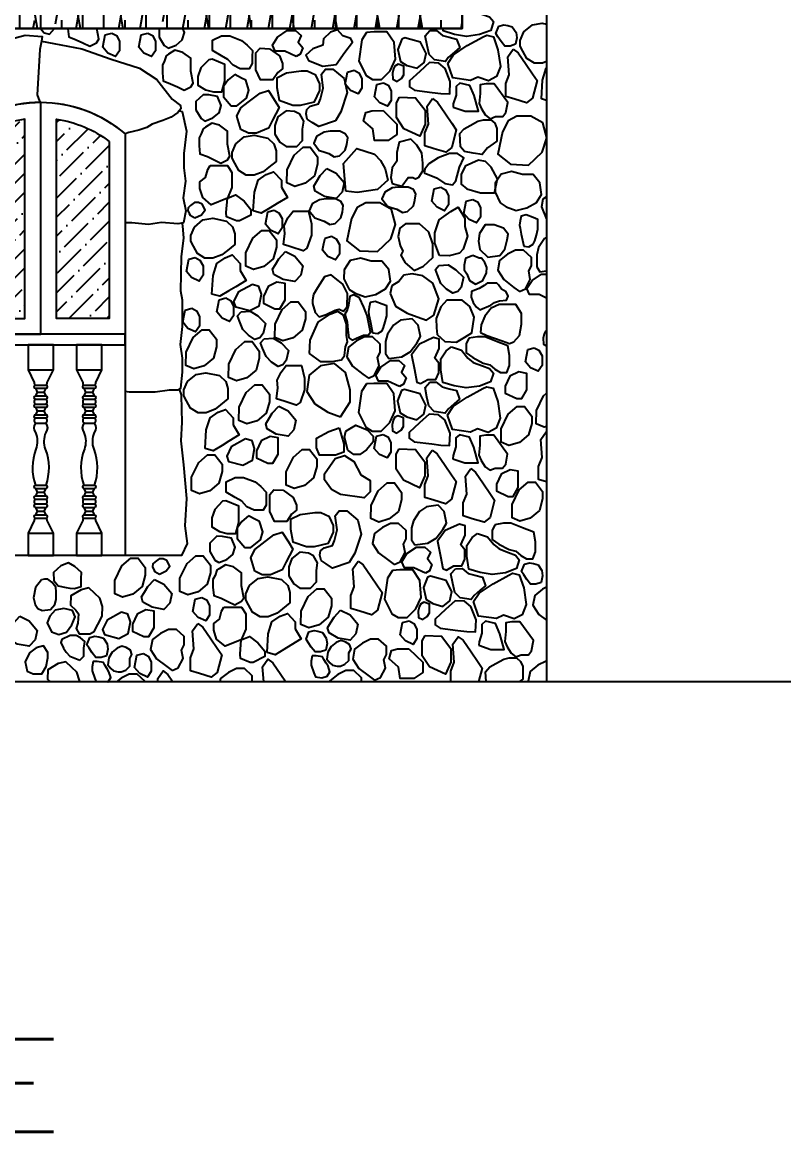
# Model space of a CAD drawing. Header units: millimetres. Extents: x -251401 to 377140, y -30451 to 275830.
# Drawn here: x 317804 to 321419, y -5075 to 190 of the extents above; entities that cross this region are included whole.
import ezdxf

# ---------------------------------------------------------------- set-up
doc = ezdxf.new("R2010")
doc.units = ezdxf.units.MM
for name, color, linetype in [('0-S1', 1, 'Continuous'), ('0-S3', 3, 'Continuous'), ('0-S8', 8, 'Continuous'), ('A-DOORS', 2, 'Continuous'), ('A-HATCH', 8, 'Continuous'), ('A-WALL', 4, 'Continuous'), ('A-WINDOWS', 2, 'Continuous')]:
    doc.layers.add(name, color=color, linetype=linetype)
doc.styles.add('LEROY', font='simplex.shx')
pattern_1 = [(45, (-15600, 1290.144), (33.67596, 123.47852), [158.75, -31.75, 0, -31.75])]

# ---------------------------------------------------------------- blocks, each defined once
blk = doc.blocks.new('24HG4H4H4')
at = {"layer": '0-S8', "color": 8}
for points in [[(7600, 3240.4), (7628.3, 3204.4), (7654, 3184.4), (7698.6, 3167.3), (7730.7, 3154.9), (7749.5, 3133), (7735.7, 3091.3), (7683.1, 3071.3), (7620.8, 3062.8), (7563.1, 3072.5), (7510.5, 3088.5), (7508.7, 3100)], [(8000, 2943), (7981.2, 2935.7), (7942.9, 2935.7), (7907.5, 2958.1), (7888.7, 2992.7), (7875.9, 3016.4), (7875.9, 3044), (7893.5, 3084.2), (7933.5, 3117.6), (7980.4, 3125.5), (8000, 3121.4)], [(5599.4, 3100), (5616, 3080.3), (5641.4, 3073.8), (5665.1, 3100)], [(5729.3, 3100), (5729.3, 3098.9), (5733.2, 3060), (5768.1, 3047.1), (5800.5, 3031.6), (5832.4, 3016.2), (5864, 3032.9), (5875.6, 3049), (5865.8, 3100)], [(6162, 3100), (6162, 3059.8), (6186.1, 3019.1), (6204.4, 3007.7), (6242.9, 3022), (6271.5, 3046.1), (6281.8, 3081), (6274.1, 3100)], [(8000, 2759.4), (7976.4, 2766.1), (7982, 2854.4), (7999.7, 2911.4), (8000, 2911.7)], [(8000, 2300.8), (7982.9, 2290.1), (7976.4, 2254.1), (8000, 2195)], [(8000, 2110.1), (7991, 2104.1), (7962.3, 2060.4), (7954, 2026.3), (7954, 1969.4), (7969.6, 1946.1), (8000, 1950)], [(8000, 1821.5), (7965.4, 1837.5), (7920.2, 1837.5), (7907.5, 1865.9), (7931.9, 1904.4), (7977.1, 1935.3), (8000, 1935.3)], [(8000, 1666.9), (7996.4, 1664.8), (7989.9, 1651.1), (7984.7, 1631.1), (7986.5, 1601.9), (8000, 1595.2)], [(8000, 1212), (7989.8, 1209), (7952, 1225), (7953.1, 1288.1), (7986.6, 1357.6), (8000, 1369.4)], [(8000, 949.7), (7962.4, 961), (7962.5, 1022.7), (7979.3, 1064.8), (7973.1, 1150.2), (7998.3, 1185.8), (8000, 1184.6)], [(8000, 449.1), (7981.9, 440.3), (7944.4, 410.5), (7935.8, 364.4), (7964.2, 319.9), (8000, 292.3)], [(7545.7, 0), (7545.7, 51.4), (7562.6, 93.5), (7556.3, 178.9), (7581.5, 214.5), (7604.7, 197.7), (7642.6, 141.9), (7672.7, 97.7), (7694.5, 65.6), (7677.8, 0)], [(6658.3, 0), (6653, 71.6), (6678.2, 107.2), (6701.4, 90.3), (6739.3, 34.6), (6762.8, 0)], [(7713.5, 0), (7711.1, 48.5), (7732.3, 71.2), (7760.2, 86.6), (7797.4, 107.2), (7823.1, 113.5), (7857.8, 113.5), (7876.7, 97.3), (7887.5, 72.9), (7887.5, 13.3), (7869, 0), (7868.9, 0)], [(5783.5, 0), (5783.8, 7), (5771.7, 46.5), (5747.5, 69), (5719, 95.6), (5682.3, 86.7), (5633.9, 57.8), (5631.5, 13.5), (5645.9, 0)], [(5918.8, 0), (5919.8, 0.3), (5932.3, 21.4), (5923.8, 47.2), (5914.6, 62), (5903.6, 79.5), (5897.2, 91.9), (5868.1, 97), (5848.5, 96.7), (5844.4, 71.6), (5844.4, 53.1), (5857, 15.8), (5863.4, 0)], [(6604.2, 0), (6604.2, 29.4), (6566.7, 63.8), (6529.3, 63.8), (6490.8, 45.1), (6453.4, 15.3), (6450.5, 0)], [(7122.8, 0), (7122.8, 19.4), (7085.3, 53.8), (7047.9, 53.8), (7009.4, 35), (6971.9, 5.2), (6971, 0)], [(8000, 97.6), (7998.2, 97.6), (7959.8, 78.9), (7922.3, 49), (7913.7, 3), (7915.6, 0)], [(6095.3, 0), (6095.3, 1.8), (6057.9, 36.2), (6020.4, 36.2), (5981.9, 17.5), (5960, 0)], [(6156.4, 0), (6155.2, 16.4), (6180.4, 52), (6203.6, 35.1), (6227.5, 0)]]:
    blk.add_lwpolyline(points, dxfattribs=at)
for points in [[(7773.9, 3111), (7798.1, 3117.9), (7816.6, 3115.2), (7838.2, 3107.9), (7856.1, 3081.5), (7859.8, 3056.8), (7853.4, 3025.2), (7828.1, 3016.8), (7802.9, 3016.8), (7784.9, 3038.4), (7770.2, 3061.5), (7760.2, 3076.3)], [(5937, 3078.9), (5959, 3066.9), (5973.7, 3040.1), (5973.7, 2994.6), (5955.3, 2967.3), (5919.2, 2983.6), (5894.6, 3012.4), (5900.8, 3045.4), (5905.6, 3070.6)], [(6107.8, 3078.9), (6129.8, 3066.9), (6144.5, 3040.1), (6144.5, 2994.6), (6126.2, 2967.3), (6090, 2983.6), (6065.4, 3012.4), (6071.7, 3045.4), (6076.5, 3070.6)], [(6457.3, 3065.2), (6497.2, 3065.7), (6552.4, 3044.1), (6579.7, 3021.9), (6604.7, 2995.8), (6603.6, 2966.8), (6603.6, 2934.4), (6589.9, 2909.4), (6547.2, 2909.4), (6513.1, 2925.8), (6488.1, 2952.6), (6457.3, 2970.8), (6415.1, 2995.8), (6415.1, 3023.1), (6415.1, 3045.3)], [(6812.8, 2967.3), (6758, 2992.7), (6712.8, 2992.7), (6700.1, 3021.1), (6724.5, 3059.6), (6769.7, 3090.6), (6808.7, 3090.6), (6835.6, 3067.2), (6821.3, 3036.2), (6843.5, 3008.1), (6831.3, 2978.5)], [(7072.5, 3053.5), (7034.1, 3066), (7008.4, 3093.4), (6975.4, 3082.3), (6942.1, 3051.1), (6938.3, 3021.1), (6891.3, 3004.2), (6858.8, 2973.6), (6871.3, 2949.2), (6939.6, 2921.5), (7001.6, 2928.8), (7044, 2987.3), (7079.3, 3036.1)], [(7146.9, 3081.7), (7124.4, 3045.9), (7109.9, 2945.8), (7144.5, 2876.7), (7174.8, 2858.5), (7216.7, 2858.5), (7258.6, 2899.7), (7284, 2954.3), (7276.8, 3034.4), (7243.4, 3084.7), (7182.7, 3084.7)], [(7314.2, 3050.2), (7295.2, 3001.2), (7307.3, 2944.3), (7338.3, 2925.4), (7386.5, 2911.6), (7420.1, 2938.3), (7429.3, 2981.6), (7402.1, 3034.8), (7356.1, 3047.5), (7328.3, 3055.3)], [(7447.3, 3090.3), (7478.9, 3091.1), (7506.5, 3067.5), (7539.1, 3059.3), (7574.1, 3050.4), (7589.3, 3009.5), (7564.2, 2988), (7534.4, 2962.5), (7520.5, 2943.6), (7468.5, 2951.8), (7443, 2977.6), (7434.4, 3019.9), (7425.2, 3065.4)], [(7532.2, 2934.2), (7559.2, 2974.6), (7624.7, 3018.9), (7700.3, 3060.1), (7716.7, 3069), (7748.3, 3061.5), (7770.2, 2998.8), (7781.7, 2919.8), (7763.6, 2871.8), (7725, 2851.8), (7674.6, 2869.4), (7640.3, 2853.3), (7555.7, 2865.6)], [(6685.7, 3004.4), (6732.5, 2970.6), (6747.7, 2933.8), (6747.7, 2909.4), (6724.6, 2891.4), (6701.6, 2856.8), (6658.3, 2856.8), (6643.2, 2856.8), (6620.9, 2904.3), (6620.9, 2943.9), (6620.9, 2984.2), (6641, 3007.3)], [(7842.9, 3002.1), (7866.1, 2985.3), (7904, 2929.5), (7934.1, 2885.3), (7955.9, 2853.2), (7934.6, 2769.5), (7906.1, 2747.4), (7850.3, 2764.3), (7807, 2777.3), (7807.1, 2839), (7824, 2881.1), (7817.7, 2966.5)], [(6187, 2947.1), (6177.2, 2927.1), (6177.2, 2890.2), (6181.1, 2851.4), (6216.1, 2838.4), (6248.5, 2822.9), (6280.4, 2807.6), (6311.9, 2824.2), (6323.6, 2840.4), (6312.6, 2897.3), (6312.6, 2921.9), (6312.6, 2958.8), (6274.4, 2987.2), (6236.8, 2997.6), (6207, 2978.2), (6195.9, 2970.9)], [(6397.5, 2952.2), (6360.6, 2913.8), (6346.1, 2873.3), (6346.1, 2831.3), (6382.3, 2808.9), (6419.3, 2799.5), (6459.8, 2799.5), (6474.3, 2850.9), (6474.3, 2900.8), (6474.3, 2929.7), (6413.5, 2954.3)], [(6765.7, 2887.6), (6720.3, 2865.3), (6720.3, 2820), (6731.1, 2760.2), (6796, 2737.2), (6833.4, 2737.2), (6899.7, 2753), (6924.2, 2806.3), (6924.2, 2837.2), (6905.5, 2879), (6864.4, 2897.7), (6835.6, 2897.7)], [(6859.3, 2695.9), (6862.9, 2716.5), (6879.2, 2731.4), (6919, 2743.1), (6927.8, 2766.9), (6940.7, 2817.3), (6932.2, 2883.1), (6950.9, 2906.9), (6986.7, 2906.9), (7040, 2863.2), (7054.8, 2796.9), (7024.7, 2705.5), (6998.6, 2661.8), (6919.7, 2634.6), (6888.5, 2655), (6864.8, 2670.5)], [(7087.6, 2902.1), (7109.6, 2890), (7124.3, 2863.3), (7124.3, 2817.7), (7106, 2790.5), (7069.8, 2806.7), (7045.2, 2835.6), (7051.5, 2868.5), (7056.3, 2893.7)], [(7268.8, 2888.4), (7270.7, 2859.3), (7291.4, 2849), (7312.2, 2863.1), (7323.6, 2880.7), (7323.6, 2904.5), (7322.9, 2921.8), (7296.2, 2931.2), (7280.5, 2922.1), (7274, 2908.4)], [(7445.3, 2938.2), (7399.8, 2897), (7349.7, 2851.6), (7349.7, 2824), (7374, 2807.7), (7457.4, 2797.4), (7499.6, 2792.2), (7541.6, 2790.5), (7543.9, 2848.3), (7519.7, 2911.2), (7489.5, 2936)], [(6520.6, 2882.7), (6488.8, 2856.7), (6467.1, 2825.2), (6467.1, 2775.6), (6503.3, 2732.9), (6530.8, 2732.9), (6577.1, 2769.1), (6588, 2807.5), (6572.8, 2855.9), (6553.2, 2865.3)], [(6549.7, 2621.2), (6531.1, 2683.7), (6549.7, 2724.2), (6585.1, 2750.8), (6641.1, 2792.9), (6680.3, 2806.1), (6709.6, 2759.7), (6731, 2725.8), (6699.8, 2665.4), (6680.3, 2627.5), (6624.1, 2603.6), (6585.9, 2603.6)], [(7226.8, 2842.7), (7248.9, 2830.7), (7263.5, 2804), (7263.5, 2758.4), (7245.2, 2731.2), (7209, 2747.4), (7184.4, 2776.2), (7190.7, 2809.2), (7195.5, 2834.4)], [(7558, 2726.7), (7614.7, 2707.3), (7677.3, 2707.3), (7656.4, 2781.8), (7637, 2830.1), (7589.1, 2841.2), (7571.5, 2825.7), (7571.5, 2783.7), (7558.2, 2742.5)], [(7692.2, 2718.8), (7710.5, 2689.4), (7732.8, 2672.4), (7758.3, 2682.2), (7792.9, 2682.2), (7808, 2701.2), (7816.5, 2749.5), (7751.7, 2838.4), (7713.8, 2838.4), (7685, 2833.8), (7685, 2792), (7680.2, 2744.4)], [(6370.4, 2786.3), (6336.6, 2754.3), (6336.6, 2713.6), (6360.7, 2672.9), (6379, 2661.4), (6417.4, 2675.8), (6446.1, 2699.8), (6456.4, 2734.8), (6439.2, 2777.2), (6397.4, 2785.8)], [(7302.3, 2774), (7379.3, 2770.7), (7424.9, 2712.2), (7424.9, 2646), (7398.9, 2589.6), (7322.8, 2624.8), (7288.2, 2677.5), (7288.2, 2748)], [(7459.5, 2767.7), (7482.7, 2750.9), (7520.6, 2695.1), (7550.6, 2650.9), (7572.5, 2618.8), (7551.1, 2535.1), (7522.7, 2513), (7466.9, 2529.9), (7423.6, 2542.9), (7423.7, 2604.6), (7440.5, 2646.7), (7434.2, 2732.1)], [(6764.5, 2710.3), (6725.7, 2680.6), (6711.4, 2640.7), (6711.4, 2599.1), (6734.8, 2560.9), (6764.5, 2539.8), (6815.3, 2539.8), (6842.6, 2569.5), (6842.6, 2623.1), (6848.3, 2660.7), (6829, 2693.2), (6804.4, 2706.3)], [(7224.5, 2710.8), (7290.8, 2646.5), (7290.8, 2597.7), (7248.9, 2569.5), (7184.5, 2569.5), (7175.6, 2623.7), (7131.7, 2662), (7142.7, 2702.4), (7170.8, 2710)], [(6361.5, 2600.9), (6351.8, 2580.8), (6351.8, 2543.9), (6355.7, 2505.1), (6390.7, 2492.2), (6423, 2476.6), (6455, 2461.3), (6486.5, 2477.9), (6498.1, 2494.1), (6487.1, 2551.1), (6487.1, 2575.6), (6487.1, 2612.5), (6448.9, 2641), (6411.4, 2651.3), (6381.6, 2631.9), (6370.5, 2624.7)], [(7592.2, 2538.9), (7589, 2601.7), (7610.3, 2624.4), (7638.1, 2639.8), (7675.3, 2660.3), (7701, 2666.7), (7735.8, 2666.7), (7754.6, 2650.5), (7765.4, 2626.1), (7765.4, 2566.5), (7746.9, 2553.2), (7721.2, 2534.7), (7695.4, 2502.3), (7653.1, 2509.3), (7610.9, 2516.2)], [(7791.8, 2609.9), (7769.6, 2503.4), (7829.6, 2456.8), (7915, 2452.4), (7979.4, 2513.4), (8001.6, 2581.1), (7982.8, 2652.1), (7926.1, 2684.3), (7859.5, 2684.3), (7818.5, 2662.1)], [(6525.7, 2552.9), (6565.7, 2586.2), (6612.6, 2594.2), (6677.6, 2580.5), (6706.5, 2553), (6716.7, 2519.8), (6716.7, 2470), (6682, 2441.9), (6656, 2420.8), (6613.4, 2404.4), (6575.1, 2404.4), (6539.7, 2426.7), (6520.9, 2461.4), (6508.1, 2485), (6508.1, 2512.6)], [(6945, 2608.9), (6909.4, 2588.6), (6895.9, 2556.9), (6921.9, 2522.2), (6939.2, 2516.4), (6967.3, 2507.1), (6993.2, 2491.4), (7018.2, 2496.2), (7045.2, 2523.2), (7052.9, 2550.1), (7056.8, 2580.9), (7045.2, 2601.2), (7020.2, 2612.7), (6973.9, 2612.7)], [(6769.7, 2430.4), (6803.2, 2499.9), (6845, 2536.9), (6879.5, 2536.9), (6914.1, 2491.9), (6914.1, 2456.6), (6898.8, 2401.9), (6855.4, 2365.8), (6806.4, 2351.3), (6768.6, 2367.4)], [(7047.5, 2328.6), (7036.4, 2459.8), (7099.5, 2531.5), (7184.9, 2504.3), (7212.2, 2474.6), (7235.4, 2434.5), (7247.5, 2380.6), (7198.8, 2336.2), (7101.4, 2322.3)], [(7267.6, 2364.6), (7313.5, 2352.3), (7343.8, 2394.1), (7366.7, 2394.1), (7378.9, 2386.5), (7395.1, 2394.2), (7413.3, 2425.3), (7413.3, 2461.3), (7408.4, 2509.1), (7385, 2547.2), (7356.6, 2574.7), (7301.6, 2560.9), (7289.8, 2511.2), (7289.8, 2471.5), (7267.6, 2438.4), (7261.9, 2393.1)], [(7419.9, 2416), (7478.8, 2391.8), (7517.5, 2364.7), (7553.9, 2358.3), (7570, 2377.9), (7587.9, 2443.1), (7607.6, 2486.4), (7578.1, 2506.6), (7539.4, 2506.6), (7487, 2487.3), (7442.4, 2458.5), (7423.7, 2432.9)], [(7677.6, 2475.6), (7614.6, 2447.6), (7596, 2406.8), (7596, 2361.7), (7622.5, 2338.8), (7687, 2320.1), (7753, 2320.1), (7767.3, 2387.5), (7738.6, 2442.6), (7710.9, 2469.9)], [(6403.9, 2450.2), (6486.6, 2450.2), (6507.3, 2417.7), (6507.3, 2345.4), (6486, 2294.8), (6409.4, 2264.2), (6369.2, 2298.5), (6355.4, 2340.7), (6355.4, 2372.8), (6382.4, 2393.2), (6392.6, 2431.1)], [(6957.7, 2436), (7002.3, 2413.7), (7039.7, 2369.2), (7030.1, 2323.9), (7002.3, 2293.7), (6946.1, 2303.4), (6902.8, 2328.1), (6896.1, 2352.4), (6910.3, 2375.6), (6926.4, 2402.1)], [(6608.6, 2234.7), (6614.2, 2323.1), (6631.9, 2380.1), (6670.5, 2407.4), (6705, 2420.2), (6742, 2380.1), (6742, 2347.2), (6770.9, 2299), (6721.7, 2269.4), (6688.7, 2249.6), (6646.3, 2224.1)], [(7781.3, 2272.4), (7809.4, 2254.7), (7856.7, 2237.5), (7907.4, 2249.6), (7953.8, 2275.3), (7977.4, 2312.3), (7968.5, 2368.1), (7936.9, 2407.5), (7885.9, 2407.5), (7834.9, 2421.4), (7785.5, 2409.8), (7756.9, 2366.6), (7756.2, 2323.4)], [(7268.3, 2344.1), (7232.6, 2323.8), (7219.1, 2292.1), (7245.2, 2257.4), (7262.5, 2251.6), (7290.5, 2242.3), (7316.5, 2226.6), (7341.5, 2231.4), (7368.5, 2258.4), (7376.2, 2285.3), (7380, 2316.1), (7368.5, 2336.4), (7343.4, 2347.9), (7297.2, 2347.9)], [(7498.7, 2347.2), (7520.7, 2335.2), (7535.4, 2308.5), (7535.4, 2262.9), (7517, 2235.7), (7480.9, 2251.9), (7456.2, 2280.7), (7462.5, 2313.7), (7467.3, 2338.9)], [(6331.3, 2202.1), (6363.2, 2216.7), (6380.9, 2240.2), (6366.9, 2267.1), (6349, 2273.9), (6329.5, 2273.9), (6311.5, 2260), (6300.4, 2250.1), (6297.9, 2236.5), (6304.7, 2221.9), (6309.7, 2214.8)], [(6480.7, 2227.3), (6486, 2294.8), (6524.6, 2310.3), (6565.1, 2280.3), (6597.2, 2241), (6597.2, 2215.3), (6542.6, 2188), (6528.9, 2188), (6482.3, 2206.4)], [(6923.7, 2287.9), (6888, 2267.7), (6874.6, 2235.9), (6900.6, 2201.3), (6917.9, 2195.5), (6945.9, 2186.1), (6971.9, 2170.4), (6996.9, 2175.3), (7023.9, 2202.2), (7031.6, 2229.2), (7035.5, 2260), (7023.9, 2280.2), (6998.8, 2291.8), (6952.6, 2291.8)], [(7074.7, 2199.1), (7052.5, 2092.6), (7112.4, 2046), (7197.9, 2041.5), (7262.3, 2102.5), (7284.5, 2170.2), (7265.6, 2241.2), (7209, 2273.4), (7142.4, 2273.4), (7101.3, 2251.2)], [(7650.6, 2289.5), (7672.6, 2277.5), (7687.2, 2250.8), (7687.2, 2205.2), (7668.9, 2178), (7632.7, 2194.2), (7608.1, 2223), (7614.4, 2256), (7619.2, 2281.2)], [(6708.6, 2238), (6730.6, 2226), (6745.3, 2199.3), (6745.3, 2153.7), (6727, 2126.5), (6690.8, 2142.7), (6666.2, 2171.5), (6672.5, 2204.5), (6677.3, 2229.7)], [(6758.1, 2127.5), (6755.2, 2164.1), (6773.1, 2202.7), (6797.5, 2233.5), (6824.8, 2233.5), (6870.6, 2233.5), (6885, 2173.4), (6885, 2118.9), (6863.5, 2058.7), (6845.6, 2045.8), (6787.5, 2064.5), (6751.7, 2075.9)], [(7491.9, 2023.6), (7470.7, 2082.2), (7470.7, 2130.8), (7490.7, 2191.9), (7546.8, 2231.8), (7581.8, 2253), (7613.4, 2200.8), (7613.4, 2160.7), (7626.1, 2114.6), (7604.2, 2052.9), (7588, 2034.2), (7538.1, 2022.3)], [(7892.6, 2067.1), (7916.4, 2063.6), (7937.1, 2077.2), (7944.7, 2092.6), (7952.3, 2120), (7960.1, 2148.2), (7960.1, 2194.6), (7937.1, 2203.3), (7904, 2215.8), (7880.6, 2210.4), (7876.3, 2188.1), (7872.3, 2167.8), (7875.2, 2152.6), (7880.5, 2123.9)], [(6329.9, 2158.4), (6369.9, 2191.8), (6416.8, 2199.7), (6481.8, 2186), (6510.7, 2158.6), (6520.8, 2125.4), (6520.8, 2075.6), (6486.2, 2047.4), (6460.1, 2026.3), (6417.5, 2009.9), (6379.3, 2009.9), (6343.9, 2032.3), (6325.1, 2066.9), (6312.3, 2090.6), (6312.3, 2118.1)], [(7329.4, 1988), (7372.4, 1952.4), (7416.9, 1972.7), (7460.3, 2013.1), (7460.3, 2078.8), (7442.5, 2133.6), (7397.1, 2173), (7331.4, 2173), (7304.3, 2152.3), (7295.9, 2113.3), (7306.2, 2071.4), (7318.6, 2043.7), (7309.7, 2024.5)], [(7797.2, 2152.7), (7752, 2169.5), (7709.5, 2169.5), (7682.9, 2127), (7678.5, 2091.6), (7684.7, 2051.8), (7721.9, 2015.5), (7779.5, 2023.5), (7803.4, 2053.6), (7813.1, 2097.8), (7819, 2124.7)], [(6573.8, 2035.9), (6607.3, 2105.5), (6649.1, 2142.4), (6683.7, 2142.4), (6718.3, 2097.4), (6718.3, 2062.1), (6703, 2007.5), (6659.6, 1971.3), (6610.6, 1956.9), (6572.8, 1972.9)], [(6980.6, 2114.4), (7002.6, 2102.4), (7017.3, 2075.6), (7017.3, 2030.1), (6998.9, 2002.9), (6962.8, 2019.1), (6938.1, 2047.9), (6944.4, 2080.9), (6949.2, 2106.1)], [(6333.7, 2013.4), (6355.7, 2001.3), (6370.4, 1974.6), (6370.4, 1929.1), (6352.1, 1901.8), (6315.9, 1918.1), (6291.3, 1946.9), (6297.6, 1979.9), (6302.4, 2005.1)], [(6412.7, 1840.2), (6418.4, 1928.6), (6436.1, 1985.6), (6474.6, 2012.9), (6509.2, 2025.8), (6546.2, 1985.6), (6546.2, 1952.7), (6575.1, 1904.5), (6525.8, 1874.9), (6492.9, 1855.1), (6450.4, 1829.7)], [(6761.9, 2041.5), (6806.4, 2019.3), (6843.8, 1974.7), (6834.3, 1929.4), (6806.4, 1899.2), (6750.2, 1908.9), (6707, 1933.6), (6700.3, 1958), (6714.5, 1981.1), (6730.6, 2007.6)], [(7064.2, 1861.6), (7092.3, 1843.9), (7139.5, 1826.7), (7190.2, 1838.7), (7236.6, 1864.5), (7260.3, 1901.4), (7251.4, 1957.3), (7219.7, 1996.6), (7168.7, 1996.6), (7117.8, 2010.5), (7068.4, 1998.9), (7039.8, 1955.7), (7039, 1912.5)], [(7651.3, 2022.7), (7615.5, 2008.7), (7610.2, 1976.9), (7610.2, 1955.5), (7621.6, 1935.5), (7634.7, 1905), (7664.3, 1887.5), (7698.4, 1905), (7715.8, 1940.7), (7718, 1966.4), (7707.5, 1990), (7691.4, 2010.5), (7680.5, 2010.5)], [(7872, 1852.6), (7900.3, 1865.2), (7923.6, 1909.8), (7916, 1949.7), (7928.7, 1974), (7928.7, 2013.5), (7891.2, 2047.9), (7853.8, 2047.9), (7815.3, 2029.1), (7777.9, 1999.3), (7769.2, 1953.3), (7797.6, 1908.7), (7846.2, 1871.3)], [(7490, 1975.1), (7533.8, 1978.4), (7570.5, 1955.4), (7606.7, 1919.8), (7595.2, 1872.1), (7579.9, 1851.8), (7556.3, 1844.2), (7525.6, 1863.9), (7499.3, 1890.7), (7483.4, 1931.3), (7473.6, 1956.2)], [(6721, 1897), (6678.8, 1876.3), (6656.7, 1829), (6656.7, 1796.3), (6710.9, 1770.5), (6734.9, 1770.5), (6759.4, 1812.7), (6759.4, 1860.5), (6759.4, 1890.1)], [(6890.1, 1811.4), (6890.4, 1795.9), (6903.2, 1752.4), (6922.1, 1732.5), (6954.6, 1742.6), (6996.8, 1763.1), (7016, 1768), (7036.7, 1759.5), (7053.7, 1780.8), (7055.5, 1843.6), (7033.6, 1887.3), (6998.2, 1915.2), (6978.1, 1931.1), (6946.6, 1922.3), (6914.3, 1869.9), (6894.3, 1837.6)], [(7259.2, 1843.3), (7283.2, 1783.3), (7338.8, 1749.5), (7387.4, 1731.5), (7430.5, 1715.6), (7465.4, 1739.7), (7488.8, 1817.1), (7460.5, 1891.8), (7413, 1926.1), (7362.8, 1937), (7323.6, 1929.9), (7299.6, 1900.5), (7265.8, 1879.2)], [(6605.1, 1886.3), (6537, 1848.6), (6515.6, 1803.2), (6524.4, 1779.3), (6592.5, 1761.7), (6637.2, 1785), (6647.3, 1839.7), (6635.3, 1876.9)], [(7680.3, 1866.9), (7644.4, 1852.6), (7642.6, 1825.4), (7652.5, 1800), (7666.1, 1779), (7684.1, 1766), (7736.7, 1787), (7754, 1800), (7776.9, 1808.1), (7810.4, 1810.5), (7819, 1829.7), (7809.8, 1850.1), (7786.8, 1863.8), (7773.2, 1884.2), (7764.6, 1892.2), (7737.3, 1892.2), (7719.4, 1892.2), (7705.1, 1880.5)], [(6478.2, 1821.8), (6500.2, 1809.7), (6514.9, 1783), (6514.9, 1737.4), (6496.6, 1710.2), (6460.4, 1726.4), (6435.8, 1755.2), (6442.1, 1788.2), (6446.9, 1813.4)], [(6711.9, 1696.7), (6745.4, 1766.2), (6787.2, 1803.1), (6821.7, 1803.1), (6856.3, 1758.1), (6856.3, 1722.8), (6841, 1668.2), (6797.6, 1632), (6748.6, 1617.6), (6710.8, 1633.7)], [(7063, 1631.8), (7078.4, 1621.7), (7098.9, 1630.9), (7131.3, 1645.4), (7153.8, 1645.4), (7164.8, 1660), (7150.1, 1739), (7133, 1777.6), (7113.5, 1821.8), (7084, 1837), (7066.4, 1828.2), (7061.5, 1786.8), (7052.5, 1760.5), (7044.1, 1745.2), (7054.4, 1707.6), (7058, 1670.9)], [(7175.4, 1656.3), (7199.3, 1652.7), (7219.9, 1666.3), (7227.5, 1681.8), (7235.1, 1709.1), (7242.9, 1737.4), (7242.9, 1783.8), (7219.9, 1792.5), (7186.9, 1804.9), (7163.5, 1799.5), (7159.1, 1777.3), (7155.2, 1757), (7158, 1741.8), (7163.4, 1713)], [(7478.5, 1679.9), (7481.3, 1647.6), (7518.1, 1614.7), (7572.8, 1611.9), (7612.9, 1636.4), (7645.8, 1656.5), (7657, 1730.1), (7636.4, 1781.9), (7599.5, 1812), (7528.1, 1812), (7499.1, 1779.1), (7476.3, 1725)], [(7686.8, 1658.2), (7717, 1643.9), (7789.3, 1618.1), (7824.8, 1605.5), (7846.2, 1614.2), (7872, 1644.3), (7881.4, 1697.3), (7881.4, 1748.2), (7855.7, 1791.3), (7776.4, 1791.3), (7737.3, 1773.5), (7708.6, 1734.9), (7690.3, 1693.8)], [(6316.5, 1772.8), (6338.5, 1760.7), (6353.2, 1734), (6353.2, 1688.5), (6334.8, 1661.2), (6298.7, 1677.5), (6274, 1706.3), (6280.3, 1739.3), (6285.1, 1764.5)], [(6550.5, 1756.2), (6594.3, 1759.5), (6631, 1736.5), (6667.2, 1700.9), (6655.7, 1653.3), (6640.4, 1633), (6616.8, 1625.3), (6586.1, 1645), (6559.8, 1671.9), (6543.9, 1712.4), (6534.1, 1737.3)], [(6874.1, 1557.8), (6925.6, 1520.5), (6983.4, 1520.5), (7028.2, 1528), (7041.9, 1549.1), (7047, 1590.3), (7056.4, 1613), (7050.6, 1645.5), (7050.6, 1698.1), (7037.6, 1740.4), (7010.6, 1758), (6964.3, 1740.8), (6914.6, 1707.1), (6895.4, 1663.6), (6876.7, 1621.4)], [(7252.5, 1535.2), (7313.3, 1543), (7353.6, 1566.4), (7385.3, 1607.7), (7401.8, 1638.3), (7392.1, 1692.8), (7363.4, 1723.4), (7307.4, 1715.6), (7273.9, 1693.3), (7245.2, 1649.5), (7236.9, 1615.5), (7236.9, 1558.6)], [(6290.2, 1564.3), (6323.7, 1633.8), (6365.5, 1670.7), (6400, 1670.7), (6434.6, 1625.7), (6434.6, 1590.4), (6419.3, 1535.8), (6375.9, 1499.6), (6326.9, 1485.2), (6289.1, 1501.2)], [(7154.9, 1441.7), (7183.2, 1454.4), (7206.5, 1498.9), (7198.9, 1538.9), (7211.6, 1563.1), (7211.6, 1602.6), (7174.1, 1637), (7136.6, 1637), (7098.2, 1618.3), (7060.7, 1588.4), (7052.1, 1542.4), (7080.4, 1497.9), (7129, 1460.4)], [(7402.4, 1415.5), (7437.8, 1435), (7475.4, 1435), (7489.9, 1466.6), (7489.9, 1512.2), (7470.6, 1535.6), (7490.4, 1581.4), (7490.4, 1626), (7464, 1633.6), (7397, 1602.7), (7360, 1552.5), (7373.7, 1481.5), (7385, 1422.4)], [(7631.3, 1630.9), (7619.9, 1604), (7619.9, 1561.2), (7650.3, 1538.6), (7699.4, 1513), (7732, 1504.7), (7754.6, 1484.4), (7782.4, 1468.5), (7812.9, 1468.5), (7824.8, 1502), (7824.8, 1549.2), (7817.3, 1595.1), (7763.8, 1615.9), (7707.1, 1637.9), (7673.7, 1637.9)], [(6493, 1508.1), (6526.5, 1577.6), (6568.3, 1614.5), (6602.8, 1614.5), (6637.4, 1569.6), (6637.4, 1534.2), (6622.1, 1479.6), (6578.7, 1443.5), (6529.7, 1429), (6491.9, 1445.1)], [(6659.8, 1628), (6703.7, 1631.3), (6740.4, 1608.3), (6776.6, 1572.7), (6765.1, 1525.1), (6749.7, 1504.8), (6726.2, 1497.1), (6695.5, 1516.8), (6669.2, 1543.7), (6653.3, 1584.2), (6643.5, 1609.1)], [(7549.3, 1589.3), (7597.8, 1573.4), (7627, 1536.2), (7652.7, 1516.2), (7697.3, 1499.1), (7729.4, 1486.7), (7748.2, 1464.8), (7734.4, 1423.1), (7681.8, 1403.1), (7619.5, 1394.5), (7561.8, 1404.3), (7509.2, 1420.3), (7499.5, 1481.4), (7499.5, 1532.8), (7524.6, 1570.5)], [(7942.7, 1585.4), (7964.7, 1573.3), (7979.4, 1546.6), (7979.4, 1501.1), (7961, 1473.8), (7924.9, 1490.1), (7900.2, 1518.9), (7906.5, 1551.9), (7911.3, 1577.1)], [(6725.5, 1394.7), (6722.6, 1431.2), (6740.5, 1469.9), (6764.9, 1500.7), (6792.2, 1500.7), (6838, 1500.7), (6852.4, 1440.5), (6852.4, 1386.1), (6830.9, 1325.9), (6813, 1313), (6754.9, 1331.6), (6719.1, 1343.1)], [(7023.1, 1257.8), (7068.4, 1329.4), (7068.4, 1385.6), (7046.7, 1467.4), (6994.9, 1510.8), (6928.4, 1500), (6874.1, 1454.6), (6863.2, 1377.3), (6901.6, 1319.2), (6962.3, 1279.5)], [(7303, 1401.3), (7248.2, 1426.6), (7203.1, 1426.6), (7190.4, 1455), (7214.7, 1493.5), (7259.9, 1524.5), (7299, 1524.5), (7325.9, 1501.2), (7311.6, 1470.1), (7333.7, 1442), (7321.6, 1412.4)], [(6297.3, 1425.6), (6337.3, 1458.9), (6384.2, 1466.9), (6449.2, 1453.1), (6478.1, 1425.7), (6488.2, 1392.5), (6488.2, 1342.7), (6453.6, 1314.6), (6427.5, 1293.4), (6384.9, 1277), (6346.7, 1277), (6311.3, 1299.4), (6292.5, 1334), (6279.7, 1357.7), (6279.7, 1385.3)], [(7446, 1422.1), (7477.6, 1422.9), (7505.2, 1399.3), (7537.8, 1391.1), (7572.8, 1382.2), (7588, 1341.3), (7562.9, 1319.8), (7533.1, 1294.3), (7519.2, 1275.4), (7467.2, 1283.6), (7441.7, 1309.4), (7433.1, 1351.7), (7423.9, 1397.2)], [(7869.4, 1470.8), (7827.2, 1450.1), (7805.1, 1402.8), (7805.1, 1370.1), (7859.3, 1344.3), (7883.3, 1344.3), (7907.8, 1386.5), (7907.8, 1434.3), (7907.8, 1463.9)], [(6541.2, 1303.1), (6574.7, 1372.6), (6616.5, 1409.5), (6651.1, 1409.5), (6685.7, 1364.6), (6685.7, 1329.2), (6670.4, 1274.6), (6627, 1238.5), (6578, 1224), (6540.2, 1240.1)], [(7145.6, 1413.5), (7123.1, 1377.7), (7108.6, 1277.6), (7143.2, 1208.5), (7173.5, 1190.3), (7215.4, 1190.3), (7257.3, 1231.5), (7282.8, 1286.1), (7275.5, 1366.2), (7242.1, 1416.5), (7181.4, 1416.5)], [(7312.9, 1382), (7293.9, 1332.9), (7306, 1276.1), (7337, 1257.2), (7385.3, 1243.4), (7418.9, 1270.1), (7428, 1313.4), (7400.8, 1366.6), (7354.9, 1379.3), (7327, 1387)], [(7530.9, 1266), (7557.9, 1306.4), (7623.4, 1350.7), (7699, 1391.9), (7715.4, 1400.8), (7747.1, 1393.3), (7768.9, 1330.6), (7780.4, 1251.6), (7762.3, 1203.6), (7723.7, 1183.6), (7673.3, 1201.2), (7639.1, 1185.1), (7554.4, 1197.4)], [(6380.1, 1107.4), (6385.8, 1195.7), (6403.5, 1252.8), (6442, 1280.1), (6476.6, 1292.9), (6513.6, 1252.8), (6513.6, 1219.8), (6542.5, 1171.6), (6493.2, 1142.1), (6460.3, 1122.3), (6417.8, 1096.8)], [(6729.3, 1308.7), (6773.8, 1286.4), (6811.2, 1241.9), (6801.7, 1196.6), (6773.8, 1166.3), (6717.6, 1176), (6674.4, 1200.8), (6667.7, 1225.1), (6681.9, 1248.3), (6698, 1274.7)], [(7444.1, 1270), (7398.5, 1228.8), (7348.4, 1183.4), (7348.4, 1155.8), (7372.7, 1139.5), (7456.1, 1129.2), (7498.3, 1124), (7540.3, 1122.3), (7542.6, 1180.1), (7518.4, 1243), (7488.2, 1267.8)], [(7785.8, 1200.1), (7819.3, 1269.6), (7861.1, 1306.6), (7895.7, 1306.6), (7930.2, 1261.6), (7930.2, 1226.3), (7915, 1171.6), (7871.6, 1135.5), (7822.5, 1121), (7784.8, 1137.1)], [(7069, 1202.7), (7095.8, 1218.3), (7149.5, 1196.6), (7177.2, 1165.5), (7177.2, 1138.7), (7146.9, 1101.5), (7114, 1079), (7086.3, 1079), (7056.9, 1098.9), (7041.5, 1161.8), (7047.5, 1190.4)], [(7267.5, 1220.2), (7269.4, 1191.1), (7290.1, 1180.8), (7310.9, 1194.9), (7322.3, 1212.5), (7322.3, 1236.3), (7321.6, 1253.6), (7294.9, 1263), (7279.2, 1253.9), (7272.7, 1240.2)], [(6688.4, 1164.2), (6646.2, 1143.4), (6624.1, 1096.2), (6624.1, 1063.4), (6678.3, 1037.6), (6702.3, 1037.6), (6726.8, 1079.8), (6726.8, 1127.7), (6726.8, 1157.3)], [(7017.1, 1206.2), (7038.7, 1129.2), (7038.7, 1090.2), (6999.8, 1076.4), (6922.7, 1076.4), (6908.9, 1110.1), (6908.9, 1156.8), (6966.9, 1188.8)], [(7225.6, 1174.5), (7247.6, 1162.5), (7262.2, 1135.8), (7262.2, 1090.2), (7243.9, 1063), (7207.7, 1079.2), (7183.1, 1108), (7189.4, 1141), (7194.2, 1166.2)], [(7556.7, 1058.5), (7613.4, 1039.1), (7676, 1039.1), (7655.2, 1113.6), (7635.7, 1161.9), (7587.8, 1173), (7570.2, 1157.5), (7570.2, 1115.5), (7556.9, 1074.3)], [(7691, 1050.6), (7709.3, 1021.2), (7731.5, 1004.2), (7757, 1014), (7791.6, 1014), (7806.7, 1033), (7815.2, 1081.3), (7750.4, 1170.2), (7712.5, 1170.2), (7683.8, 1165.6), (7683.8, 1123.8), (7678.9, 1076.2)], [(6572.5, 1153.5), (6504.4, 1115.7), (6483, 1070.4), (6491.8, 1046.4), (6559.9, 1028.8), (6604.6, 1052.1), (6614.7, 1106.9), (6602.7, 1144)], [(7301, 1105.8), (7378, 1102.5), (7423.6, 1044), (7423.6, 977.8), (7397.6, 921.4), (7321.5, 956.6), (7286.9, 1009.3), (7286.9, 1079.8)], [(6316.1, 971.6), (6349.6, 1041.1), (6391.4, 1078.1), (6426, 1078.1), (6460.5, 1033.1), (6460.5, 997.8), (6445.3, 943.2), (6401.9, 907), (6352.8, 892.6), (6315.1, 908.6)], [(6765.4, 996.2), (6798.9, 1065.7), (6840.7, 1102.7), (6875.2, 1102.7), (6909.8, 1057.7), (6909.8, 1022.4), (6894.5, 967.8), (6851.1, 931.6), (6802.1, 917.2), (6764.3, 933.2)], [(6980.6, 912.2), (6946.5, 959.5), (6946.5, 986.9), (6998.1, 1059.4), (7042.1, 1074.8), (7086.1, 1045.1), (7119, 982.5), (7163, 955.1), (7163, 901.3), (7134.4, 873.8), (7022.3, 889.2)], [(7458.2, 1099.5), (7481.4, 1082.7), (7519.3, 1026.9), (7549.3, 982.7), (7571.2, 950.6), (7549.8, 866.9), (7521.4, 844.8), (7465.6, 861.7), (7422.3, 874.7), (7422.4, 936.4), (7439.2, 978.5), (7433, 1063.9)], [(7640.7, 1012), (7663.9, 995.2), (7701.8, 939.4), (7731.9, 895.1), (7753.7, 863), (7732.4, 779.4), (7703.9, 757.3), (7648.1, 774.1), (7604.9, 787.2), (7604.9, 848.9), (7621.8, 891), (7615.5, 976.4)], [(7828, 1006.8), (7785.8, 986.1), (7763.8, 938.8), (7763.8, 906.1), (7818, 880.3), (7841.9, 880.3), (7866.5, 922.5), (7866.5, 970.3), (7866.5, 999.9)], [(6523, 969.9), (6562.8, 970.4), (6618, 948.8), (6645.4, 926.7), (6670.4, 900.5), (6669.3, 871.5), (6669.3, 839.1), (6655.6, 814.1), (6612.9, 814.1), (6578.8, 830.6), (6553.7, 857.3), (6523, 875.5), (6480.8, 900.5), (6480.8, 927.8), (6480.8, 950)], [(7837.9, 842), (7871.4, 911.5), (7913.2, 948.4), (7947.8, 948.4), (7982.3, 903.4), (7982.3, 868.1), (7967.1, 813.5), (7923.7, 777.3), (7874.6, 762.9), (7836.9, 779)], [(6751.4, 909.1), (6798.2, 875.3), (6813.4, 838.6), (6813.4, 814.1), (6790.3, 796.1), (6767.3, 761.5), (6724, 761.5), (6708.9, 761.5), (6686.6, 809), (6686.6, 848.6), (6686.6, 889), (6706.7, 912)], [(7168.5, 837.6), (7202, 907.1), (7243.8, 944), (7278.4, 944), (7312.9, 899.1), (7312.9, 863.7), (7297.7, 809.1), (7254.3, 773), (7205.2, 758.5), (7167.5, 774.6)], [(6463.2, 856.9), (6426.3, 818.5), (6411.8, 778), (6411.8, 736.1), (6448, 713.6), (6485, 704.2), (6525.5, 704.2), (6540, 755.6), (6540, 805.5), (6540, 834.5), (6479.2, 859.1)], [(6831.4, 792.3), (6786, 770), (6786, 724.7), (6796.8, 664.9), (6861.7, 641.9), (6899.1, 641.9), (6965.4, 657.7), (6989.9, 711), (6989.9, 741.9), (6971.2, 783.7), (6930.1, 802.4), (6901.3, 802.4)], [(6925, 600.7), (6928.6, 621.2), (6944.9, 636.1), (6984.6, 647.8), (6993.5, 671.6), (7006.4, 722), (6997.9, 787.8), (7016.6, 811.6), (7052.4, 811.6), (7105.7, 767.9), (7120.5, 701.6), (7090.4, 610.2), (7064.3, 566.6), (6985.4, 539.3), (6954.2, 559.8), (6930.5, 575.3)], [(7375.8, 650.3), (7436.6, 658), (7477, 681.4), (7508.6, 722.7), (7525.1, 753.3), (7515.4, 807.8), (7486.7, 838.4), (7430.8, 830.6), (7397.2, 808.3), (7368.5, 764.5), (7360.2, 730.5), (7360.2, 673.6)], [(6586.3, 787.4), (6554.5, 761.4), (6532.7, 729.9), (6532.7, 680.3), (6568.9, 637.6), (6596.5, 637.6), (6642.8, 673.8), (6653.7, 712.2), (6638.5, 760.7), (6618.9, 770.1)], [(7278.2, 556.7), (7306.6, 569.4), (7329.8, 613.9), (7322.2, 653.9), (7334.9, 678.1), (7334.9, 717.6), (7297.4, 752), (7260, 752), (7221.5, 733.3), (7184.1, 703.4), (7175.4, 657.4), (7203.8, 612.9), (7252.4, 575.5)], [(7525.8, 530.5), (7561.2, 550), (7598.7, 550), (7613.2, 581.6), (7613.2, 627.2), (7593.9, 650.6), (7613.7, 696.4), (7613.7, 741), (7587.3, 748.6), (7520.3, 717.7), (7483.3, 667.5), (7497, 596.5), (7508.4, 537.4)], [(7754.7, 745.9), (7743.2, 719), (7743.2, 676.2), (7773.7, 653.7), (7822.7, 628.1), (7855.4, 619.7), (7877.9, 599.4), (7905.7, 583.5), (7936.2, 583.5), (7948.1, 617), (7948.1, 664.3), (7940.6, 710.2), (7887.2, 730.9), (7830.5, 752.9), (7797.1, 752.9)], [(6436.1, 691.1), (6402.3, 659), (6402.3, 618.3), (6426.3, 577.6), (6444.7, 566.2), (6483.1, 580.5), (6511.8, 604.5), (6522.1, 639.5), (6504.9, 681.9), (6463, 690.5)], [(6615.4, 525.9), (6596.8, 588.4), (6615.4, 628.9), (6650.8, 655.5), (6706.8, 697.7), (6746, 710.8), (6775.3, 664.5), (6796.7, 630.5), (6765.5, 570.1), (6745.9, 532.3), (6689.8, 508.3), (6651.6, 508.3)], [(7672.6, 704.3), (7721.2, 688.4), (7750.3, 651.3), (7776, 631.3), (7820.6, 614.1), (7852.8, 601.8), (7871.5, 579.8), (7857.8, 538.1), (7805.2, 518.1), (7742.9, 509.6), (7685.1, 519.3), (7632.5, 535.3), (7622.8, 596.4), (7622.8, 647.8), (7648, 685.5)], [(7426.4, 516.3), (7371.6, 541.6), (7326.4, 541.6), (7313.7, 570), (7338.1, 608.6), (7383.3, 639.5), (7422.3, 639.5), (7449.2, 616.2), (7434.9, 585.2), (7457, 557), (7444.9, 527.4)], [(5952, 480.9), (5985.5, 550.4), (6027.3, 587.3), (6061.9, 587.3), (6096.4, 542.4), (6096.4, 507), (6081.2, 452.4), (6037.8, 416.3), (5988.7, 401.8), (5951, 417.9)], [(6163.4, 511.7), (6195.3, 526.2), (6213, 549.7), (6199, 576.7), (6181.1, 583.5), (6161.6, 583.5), (6143.6, 569.5), (6132.5, 559.6), (6130, 546), (6136.8, 531.5), (6141.7, 524.4)], [(6260.7, 492), (6294.2, 561.5), (6336, 598.5), (6370.6, 598.5), (6405.1, 553.5), (6405.1, 518.2), (6389.8, 463.6), (6346.5, 427.4), (6297.4, 413), (6259.7, 429)], [(6830.2, 615), (6791.4, 585.4), (6777.1, 545.4), (6777.1, 503.8), (6800.5, 465.6), (6830.2, 444.5), (6880.9, 444.5), (6908.3, 474.2), (6908.3, 527.8), (6914, 565.4), (6894.6, 597.9), (6870.1, 611)], [(5696, 551.3), (5660.6, 519.6), (5662.5, 481.6), (5682.1, 456.3), (5720.7, 448.1), (5738.1, 444.4), (5760, 442.4), (5791.6, 452.5), (5791.6, 489.9), (5793.5, 518.3), (5761.9, 548.1), (5732.1, 565.2)], [(6427.2, 505.6), (6417.5, 485.5), (6417.5, 448.7), (6421.4, 409.8), (6456.3, 396.9), (6488.7, 381.4), (6520.7, 366), (6552.2, 382.7), (6563.8, 398.8), (6552.8, 455.8), (6552.8, 480.4), (6552.8, 517.2), (6514.6, 545.7), (6477.1, 556.1), (6447.3, 536.7), (6436.2, 529.4)], [(7107.1, 572.8), (7130.3, 556), (7168.2, 500.2), (7198.3, 456), (7220.1, 423.9), (7198.8, 340.2), (7170.3, 318.1), (7114.5, 335), (7071.2, 348), (7071.3, 409.7), (7088.2, 451.8), (7081.9, 537.2)], [(7268.9, 528.5), (7246.5, 492.7), (7231.9, 392.6), (7266.5, 323.5), (7296.9, 305.3), (7338.7, 305.3), (7380.6, 346.5), (7406.1, 401.1), (7398.8, 481.2), (7365.4, 531.5), (7304.7, 531.5)], [(7569.3, 537.1), (7600.9, 538), (7628.5, 514.3), (7661.1, 506.1), (7696.1, 497.2), (7711.3, 456.3), (7686.2, 434.8), (7656.5, 409.3), (7642.5, 390.4), (7590.5, 398.6), (7565.1, 424.4), (7556.5, 466.7), (7547.2, 512.2)], [(7895.9, 557.8), (7920.2, 564.7), (7938.6, 562), (7960.2, 554.7), (7978.1, 528.3), (7981.8, 503.6), (7975.5, 472), (7950.2, 463.6), (7924.9, 463.6), (7907, 485.2), (7892.2, 508.3), (7882.2, 523.1)], [(5603.6, 484), (5574.9, 448.6), (5565.9, 399.2), (5573.8, 367.2), (5586.1, 347.5), (5607.5, 338), (5646.3, 343.6), (5667.6, 367.7), (5673.8, 391.3), (5673.8, 426.7), (5671, 449.2), (5651.9, 473.3), (5633.3, 486.8), (5617.6, 487.4)], [(6140, 486.5), (6184.6, 464.2), (6222, 419.7), (6212.5, 374.3), (6184.6, 344.1), (6128.4, 353.8), (6085.2, 378.6), (6078.5, 402.9), (6092.6, 426.1), (6108.8, 452.5)], [(6591.4, 457.6), (6631.4, 491), (6678.3, 498.9), (6743.3, 485.2), (6772.2, 457.8), (6782.3, 424.6), (6782.3, 374.8), (6747.7, 346.6), (6721.7, 325.5), (6679.1, 309.1), (6640.8, 309.1), (6605.4, 331.4), (6586.6, 366.1), (6573.8, 389.8), (6573.8, 417.3)], [(7436.2, 497), (7417.3, 448), (7429.4, 391.1), (7460.4, 372.2), (7508.6, 358.4), (7542.2, 385.1), (7551.4, 428.4), (7524.2, 481.6), (7478.2, 494.3), (7450.3, 502.1)], [(7654.3, 381), (7681.3, 421.4), (7746.8, 465.7), (7822.3, 506.9), (7838.7, 515.8), (7870.4, 508.3), (7892.3, 445.6), (7903.7, 366.6), (7885.6, 318.6), (7847.1, 298.6), (7796.7, 316.2), (7762.4, 300.1), (7677.7, 312.4)], [(5791.6, 437.5), (5743.3, 408.5), (5740.8, 364.2), (5765.8, 340.9), (5778.7, 322.3), (5775.5, 278.1), (5767.4, 253.9), (5781.9, 228.1), (5803.7, 228.1), (5832.7, 228.1), (5853.6, 239.4), (5871.4, 272.4), (5891.5, 311.9), (5893.1, 357.8), (5881, 397.2), (5856.9, 419.8), (5828.3, 446.4)], [(6835.4, 335.1), (6868.9, 404.6), (6910.7, 441.6), (6945.2, 441.6), (6979.8, 396.6), (6979.8, 361.3), (6964.5, 306.7), (6921.1, 270.5), (6872.1, 256.1), (6834.3, 272.1)], [(6364.7, 401), (6386.7, 388.9), (6401.4, 362.2), (6401.4, 316.6), (6383.1, 289.4), (6346.9, 305.7), (6322.3, 334.5), (6328.6, 367.5), (6333.4, 392.7)], [(7390.9, 335.2), (7392.7, 306.1), (7413.4, 295.8), (7434.2, 309.9), (7445.6, 327.5), (7445.6, 351.3), (7445, 368.6), (7418.2, 378), (7402.6, 368.9), (7396.1, 355.2)], [(7567.4, 385), (7521.9, 343.8), (7471.7, 298.4), (7471.7, 270.8), (7496.1, 254.5), (7579.4, 244.2), (7621.6, 239), (7663.6, 237.3), (7665.9, 295.1), (7641.8, 358), (7611.6, 382.8)], [(5710.2, 348.9), (5668.3, 340.9), (5642.5, 311.1), (5630.5, 279.7), (5651.4, 237), (5686.1, 224.9), (5721.5, 236.2), (5747.3, 270.8), (5762.6, 308.7), (5750.5, 338.4)], [(5983.3, 331.3), (5915.2, 293.5), (5893.8, 248.2), (5902.6, 224.2), (5970.7, 206.6), (6015.4, 229.9), (6025.5, 284.7), (6013.5, 321.8)], [(6099.2, 342), (6057, 321.2), (6034.9, 274), (6034.9, 241.2), (6089.1, 215.4), (6113.1, 215.4), (6137.6, 257.6), (6137.6, 305.5), (6137.6, 335.1)], [(6469.6, 354.9), (6552.3, 354.9), (6573, 322.5), (6573, 250.1), (6551.6, 199.5), (6475, 168.9), (6434.9, 203.2), (6421.1, 245.5), (6421.1, 277.5), (6448.1, 298), (6458.3, 335.9)], [(6674.3, 139.4), (6679.9, 227.8), (6697.6, 284.8), (6736.2, 312.1), (6770.7, 325), (6807.7, 284.8), (6807.7, 251.9), (6836.6, 203.7), (6787.3, 174.1), (6754.4, 154.3), (6712, 128.8)], [(7023.4, 340.7), (7067.9, 318.5), (7105.3, 273.9), (7095.8, 228.6), (7067.9, 198.4), (7011.7, 208.1), (6968.5, 232.8), (6961.8, 257.2), (6976, 280.3), (6992.1, 306.8)], [(5500.4, 311.4), (5545, 289.1), (5582.4, 244.6), (5572.8, 199.3), (5545, 169), (5488.8, 178.7), (5445.6, 203.5), (5438.9, 227.8), (5453, 251), (5469.2, 277.5)], [(6346.1, 277.2), (6369.3, 260.3), (6407.2, 204.6), (6437.3, 160.3), (6459.1, 128.2), (6437.8, 44.6), (6409.3, 22.5), (6353.5, 39.3), (6310.2, 52.4), (6310.3, 114), (6327.2, 156.1), (6320.9, 241.6)], [(7348.9, 289.5), (7370.9, 277.5), (7385.6, 250.8), (7385.6, 205.2), (7367.2, 178), (7331.1, 194.2), (7306.4, 223), (7312.7, 256), (7317.5, 281.2)], [(7680.1, 173.5), (7736.7, 154.1), (7799.4, 154.1), (7778.5, 228.6), (7759.1, 276.9), (7711.2, 288), (7693.5, 272.5), (7693.5, 230.6), (7680.3, 189.3)], [(7814.3, 165.6), (7832.6, 136.2), (7854.8, 119.3), (7880.3, 129.1), (7915, 129.1), (7930, 148), (7938.5, 196.3), (7873.8, 285.2), (7835.9, 285.2), (7807.1, 280.6), (7807.1, 238.8), (7802.2, 191.2)], [(5785.4, 102.3), (5804.5, 122.6), (5804.5, 159.5), (5808.9, 191.3), (5787.9, 208.5), (5767.5, 219.4), (5739.8, 219.4), (5700, 200.6), (5695.1, 186.3), (5708, 159.5), (5721, 140.7), (5738.5, 121.9)], [(5833.1, 210), (5857.4, 216.8), (5875.8, 214.2), (5897.4, 206.8), (5915.3, 180.5), (5919, 155.7), (5912.7, 124.2), (5887.4, 115.7), (5862.1, 115.7), (5844.2, 137.3), (5829.5, 160.5), (5819.4, 175.2)], [(6224.4, 53.7), (6252.7, 66.4), (6276, 110.9), (6268.4, 150.9), (6281, 175.1), (6281, 214.6), (6243.6, 249), (6206.1, 249), (6167.7, 230.3), (6130.2, 200.4), (6121.6, 154.4), (6149.9, 109.9), (6198.5, 72.5)], [(6546.4, 132), (6551.6, 199.5), (6590.3, 215), (6630.8, 185), (6662.9, 145.7), (6662.9, 120), (6608.2, 92.7), (6594.6, 92.7), (6548, 111.1)], [(6872.8, 236.8), (6897.1, 243.7), (6915.5, 241), (6937.1, 233.7), (6955, 207.3), (6958.7, 182.6), (6952.4, 151), (6927.1, 142.6), (6901.8, 142.6), (6883.9, 164.1), (6869.1, 187.3), (6859.1, 202.1)], [(7424.3, 220.8), (7501.4, 217.6), (7547, 159), (7547, 92.8), (7520.9, 36.4), (7444.8, 71.6), (7410.2, 124.3), (7410.2, 194.8)], [(5578.7, 161.9), (5547.2, 138), (5525.8, 95.1), (5535.9, 50.4), (5564.2, 37.9), (5604.5, 37.9), (5626, 72.5), (5633.5, 114), (5633.5, 139.2), (5613.4, 170.7)], [(5962.3, 160.1), (5938.4, 141.3), (5923, 114.9), (5917.9, 80.7), (5932.2, 63.1), (5945.6, 53.1), (5967.3, 48.5), (5982.4, 48.5), (6004.1, 56.4), (6023.3, 74.8), (6022.9, 101.6), (6022.9, 110.8), (6033, 130.4), (6025.9, 151.3), (6005.4, 163), (5984.4, 169.3)], [(7002, 186.9), (6978.1, 168.1), (6962.7, 141.8), (6957.6, 107.5), (6971.9, 89.9), (6985.2, 79.9), (7007, 75.3), (7022, 75.3), (7043.8, 83.3), (7063, 101.6), (7062.6, 128.4), (7062.6, 137.6), (7072.7, 157.2), (7065.5, 178.1), (7045, 189.8), (7024.1, 196.1)], [(7184.1, 7.9), (7212.4, 20.5), (7235.7, 65.1), (7228.1, 105), (7240.7, 129.3), (7240.7, 168.8), (7203.3, 203.2), (7165.8, 203.2), (7127.4, 184.4), (7089.9, 154.6), (7081.3, 108.6), (7109.6, 64), (7158.2, 26.6)], [(6087.8, 134.6), (6109.9, 122.5), (6124.5, 95.8), (6124.5, 50.2), (6106.2, 23), (6070, 39.2), (6045.4, 68.1), (6051.7, 101), (6056.5, 126.2)], [(6888.2, 123.5), (6884.1, 98.4), (6884.1, 79.9), (6896.7, 42.7), (6904, 24.6), (6934.3, 19), (6959.5, 27.2), (6972, 48.2), (6963.5, 74), (6954.3, 88.8), (6943.3, 106.3), (6936.9, 118.7), (6907.7, 123.9)], [(7346.5, 157.6), (7412.9, 93.3), (7412.9, 44.5), (7370.9, 16.3), (7306.5, 16.3), (7297.6, 70.5), (7253.8, 108.8), (7264.7, 149.2), (7292.8, 156.8)]]:
    blk.add_lwpolyline(points, close=True, dxfattribs=at)
blk = doc.blocks.new('4H42H')
at = {"layer": 'A-HATCH'}
h = blk.add_hatch(dxfattribs=at)
h.set_pattern_fill('ANSI36', color=256, scale=20)
h.set_pattern_definition(pattern_1)
edge = h.paths.add_edge_path()
edge.add_line((-325, 914.5), (-325, 75))
edge.add_line((-325, 75), (-75, 75))
edge.add_line((-75, 75), (-75, 1019.7))
edge.add_arc((0, 491.7), 533.3, 98.084, 127.5443)
h = blk.add_hatch(dxfattribs=at)
h.set_pattern_fill('ANSI36', color=256, scale=20)
h.set_pattern_definition(pattern_1)
edge = h.paths.add_edge_path()
edge.add_line((325, 914.5), (325, 75))
edge.add_line((325, 75), (75, 75))
edge.add_line((75, 75), (75, 1019.7))
edge.add_arc((0, 491.7), 533.3, 52.4557, 81.916, ccw=False)
at = {"layer": 'A-WINDOWS'}
for points in [[(-400, 950), (-400, 0), (0, 0), (0, 1100, 0.181335)], [(400, 950), (400, 0), (0, 0), (0, 1100, -0.181335)], [(-325, 914.5), (-325, 75), (-75, 75), (-75, 1019.7, 0.129258)], [(325, 914.5), (325, 75), (75, 75), (75, 1019.7, -0.129258)]]:
    blk.add_lwpolyline(points, format="xyb", close=True, dxfattribs=at)
blk = doc.blocks.new('42h24h24h')
at = {"layer": '0-S1'}
blk.add_lwpolyline([(-31, 255, 0.271162), (-25, 243, 1), (-25, 228), (-17, 210), (-25, 192, 1), (-25, 177, 0.271162), (-31, 165), (-60, 105), (-60, 0), (60, 0), (60, 105), (31, 165, 0.271162), (25, 177, 1), (25, 192), (17, 210), (25, 228, 1), (25, 243, 0.271162), (31, 255, 0.271162), (25, 267, 1), (25, 282), (17, 300), (25, 318, 1), (25, 333, 0.178343), (22.9, 503.8, -0.1837), (25, 583, 0.355556), (25, 628, 0.271162), (31, 640, 0.271162), (25, 652, 1), (25, 667), (17, 685), (25, 703, 1), (25, 718, 0.271162), (31, 730, 0.271162), (25, 742, 1), (25, 757), (17, 775), (25, 793, 1), (25, 808, 0.271162), (31, 820), (60, 880), (60, 1000), (-60, 1000), (-60, 880), (-31, 820, 0.271162), (-25, 808, 1), (-25, 793), (-17, 775), (-25, 757, 1), (-25, 742, 0.271162), (-31, 730, 0.271162), (-25, 718, 1), (-25, 703), (-17, 685), (-25, 667, 1), (-25, 652, 0.271162), (-31, 640, 0.271162), (-25, 628, 0.355556), (-25, 583, -0.1837), (-22.9, 503.8, 0.178343), (-25, 333, 1), (-25, 318), (-17, 300), (-25, 282, 1), (-25, 267, 0.271162)], format="xyb", close=True, dxfattribs=at)
for points in [[(-60, 880), (60, 880)], [(-25, 808), (25, 808)], [(-25, 793), (25, 793)], [(-25, 757), (25, 757)], [(-25, 742), (25, 742)], [(-17, 775), (17, 775)], [(-25, 718), (25, 718)], [(-25, 703), (25, 703)], [(17, 685), (-17, 685)], [(-25, 667), (25, 667)], [(25, 652), (-25, 652)], [(-25, 628), (25, 628)], [(-25, 333), (25, 333)], [(-25, 318), (25, 318)], [(25, 282), (-25, 282)], [(-25, 267), (25, 267)], [(-17, 300), (17, 300)], [(25, 243), (-25, 243)], [(-25, 228), (25, 228)], [(-25, 192), (25, 192)], [(-25, 177), (25, 177)], [(-17, 210), (17, 210)], [(-60, 105), (60, 105)]]:
    blk.add_lwpolyline(points, dxfattribs=at)

msp = doc.modelspace()

# ---------------------------------------------------------------- hatches: boundary and pattern name
at = {"layer": '0-S8'}
h = msp.add_hatch(dxfattribs=at)
h.set_pattern_fill('GOST_WOOD', color=8, scale=100, angle=10)
h.set_pattern_definition([(100, (288658.95, -1143.9), (590.885, 104.189), [1000, -200]), (100, (288890.64, -1306.1), (590.885, 104.189), [600, -150, 300, -150]), (100, (289139.7, -1566.83), (590.885, 104.189), [1000, -200])])
edge = h.paths.add_edge_path()
edge.add_line((313142, 2959.856), (312692, 2859.856))
edge.add_line((312692, 2859.856), (312692, 159.856))
edge.add_line((312692, 159.856), (319892, 159.856))
edge.add_line((319892, 159.856), (319892, 2859.856))
edge.add_arc((319442, 1897.356), 1062.5, 64.942385, 90)
edge.add_line((319442, 2959.856), (318992, 2859.856))
edge.add_line((318992, 2859.856), (318542, 2959.856))
edge.add_line((318542, 2959.856), (318092, 2859.856))
edge.add_line((318092, 2859.856), (317642, 2959.856))
edge.add_line((317642, 2959.856), (317192, 2859.856))
edge.add_line((317192, 2859.856), (316742, 2959.856))
edge.add_line((316742, 2959.856), (316292, 2859.856))
edge.add_line((316292, 2859.856), (315842, 2959.856))
edge.add_arc((315842, 1897.356), 1062.5, 90, 115.057615)
edge.add_arc((314942, 1897.356), 1062.5, 64.942385, 90)
edge.add_line((314942, 2959.856), (314492, 2859.856))
edge.add_line((314492, 2859.856), (314042, 2959.856))
edge.add_line((314042, 2959.856), (313592, 2859.856))
edge.add_line((313592, 2859.856), (313142, 2959.856))
h = msp.add_hatch(dxfattribs=at)
h.set_pattern_fill('GOST_WOOD', color=8, scale=50, angle=350)
h.set_pattern_definition([(80, (302292, 0), (295.4423, -52.0945), [500, -100]), (80, (302373.12, -115.85), (295.4423, -52.0945), [300, -75, 150, -75]), (80, (302445.55, -280.93), (295.4423, -52.0945), [500, -100])])
h.paths.add_polyline_path([(312692, 2859.856), (313142, 2959.856), (313592, 2859.856), (314042, 2959.856), (314492, 2859.856), (314942, 2959.856), (315392, 2859.856), (315842, 2959.856), (316292, 2859.856), (316742, 2959.856), (317192, 2859.856), (317642, 2959.856), (318092, 2859.856), (318542, 2959.856), (318992, 2859.856), (319442, 2959.856), (319892, 2859.856), (319892, 159.856), (312692, 159.856)])
h = msp.add_hatch(dxfattribs=at)
h.set_pattern_fill('GOST_WOOD', color=8, scale=50)
h.set_pattern_definition([(90, (302292, 0), (300, -2e-14), [500, -100]), (90, (302392, -100), (300, -2e-14), [300, -75, 150, -75]), (90, (302492, -250), (300, -2e-14), [500, -100])])
h.paths.add_polyline_path([(313142, 2959.856), (312692, 2859.856), (312692, 159.856), (319892, 159.856), (319892, 2859.856), (319442, 2959.856), (318992, 2859.856), (318542, 2959.856), (318092, 2859.856), (317642, 2959.856), (317192, 2859.856), (316742, 2959.856), (316292, 2859.856), (315842, 2959.856), (315392, 2859.856), (314942, 2959.856), (314492, 2859.856), (314042, 2959.856), (313592, 2859.856)])

# ---------------------------------------------------------------- linework, layer by layer
at = {"layer": '0-S3', "color": 3}
msp.add_line((377139.5, -2940.144), (-19812.5, -2940.144), dxfattribs=at)
at = {"layer": 'A-DOORS', "color": 1}
msp.add_lwpolyline([(317492, -1340.144), (318292, -1340.144), (318292, -1290.144), (317492, -1290.144)], close=True, dxfattribs=at)
at = {"layer": 'A-WALL', "color": 3}
msp.add_lwpolyline([(312692, 2859.856), (313142, 2959.856), (313592, 2859.856), (314042, 2959.856), (314492, 2859.856), (314942, 2959.856), (315392, 2859.856), (315842, 2959.856), (316292, 2859.856), (316742, 2959.856), (317192, 2859.856), (317642, 2959.856), (318092, 2859.856), (318542, 2959.856), (318992, 2859.856), (319442, 2959.856), (319892, 2859.856), (319892, 159.856), (312692, 159.856)], close=True, dxfattribs=at)
at = {"layer": 'A-WALL'}
msp.add_lwpolyline([(312292, 959.856), (312692, 959.856), (312692, 159.856), (319892, 159.856), (319892, 959.856), (320292, 959.856), (320292, -2940.144), (312292, -2940.144)], close=True, dxfattribs=at)
at = {"layer": 'A-WALL', "color": 1}
for points in [[(317205.167, -221.345), (317227.762, -133.261), (317417.607, 21.145), (317818.319, 128.826), (317898.604, 122.284), (317894.803, 100.609), (317887.657, 59.856), (317874.303, -153.997), (317886.356, -185.284), (317886.4, -190.17)], [(317894.803, 100.609), (317953.504, 88.649), (318086.558, 64.139), (318225.507, 15.272), (318360.29, -27.497), (318443.371, -82.285), (318515.178, -174.894), (318555.434, -205.406), (318557.539, -221.767), (318542, -237.91), (318510.536, -260.225), (318472.141, -276.665), (318421.063, -293.448), (318396.037, -309.888), (318357.986, -321.876), (318310.678, -332.836), (318292, -340.144)], [(318549.77, -229.839), (318563.937, -233.987), (318583.514, -327.657), (318570.778, -432.518), (318570.778, -501.61), (318579.294, -564.415), (318567.787, -642.673), (318580.63, -705.174), (318570.221, -761.503), (318542, -767.399), (318464.595, -760.123), (318403.762, -769.111), (318324.079, -762.263), (318292, -762.263)], [(318292, -1560.642), (318312.22, -1564.315), (318434.903, -1564.315), (318503.187, -1554.579), (318542, -1554.579), (318557.443, -1546.226), (318565.043, -1469.94), (318565.043, -1404.146), (318555.426, -1339.478), (318564.133, -1253.528), (318564.133, -1128.29), (318556.425, -1085.866), (318560.089, -921.517), (318571.021, -834.14), (318565.767, -775.999), (318563.052, -763.001)], [(318549.721, -1550.402), (318558.144, -1578.332), (318559.943, -1646.962), (318561.518, -1707.069), (318557.433, -1796.688), (318569.679, -1909.552), (318584.097, -2069.468), (318575.224, -2199.393), (318586.406, -2282.753), (318559.984, -2340.144), (318542, -2340.144), (318292, -2340.144)]]:
    msp.add_lwpolyline(points, dxfattribs=at)
at = {"layer": 'A-WALL'}
msp.add_lwpolyline([(317492, -340.144, -0.375), (318292, -340.144), (318292, -2340.144), (317492, -2340.144)], format="xyb", close=True, dxfattribs=at)

# ---------------------------------------------------------------- block references
at = {"layer": 'A-DOORS'}
for p in [(317892, -2340.144), (318122, -2340.144)]:
    msp.add_blockref('42h24h24h', p, dxfattribs=at)
at = {"layer": 'A-WALL'}
msp.add_blockref('24HG4H4H4', (312292, -2940.144), dxfattribs=at)
at = {"layer": 'A-WINDOWS'}
msp.add_blockref('4H42H', (317892, -1290.144), dxfattribs=at)

# ---------------------------------------------------------------- texts
at = {"layer": 'Defpoints', "ltscale": 0.2, "insert": (316274.119, -4855), "char_height": 440, "attachment_point": 5, "style": 'LEROY'}
msp.add_mtext_dynamic_manual_height_columns('RIGHT-SIDE', width=4884.49851, gutter_width=1, heights=[0], dxfattribs=at)

doc.saveas('drawing.dxf')
